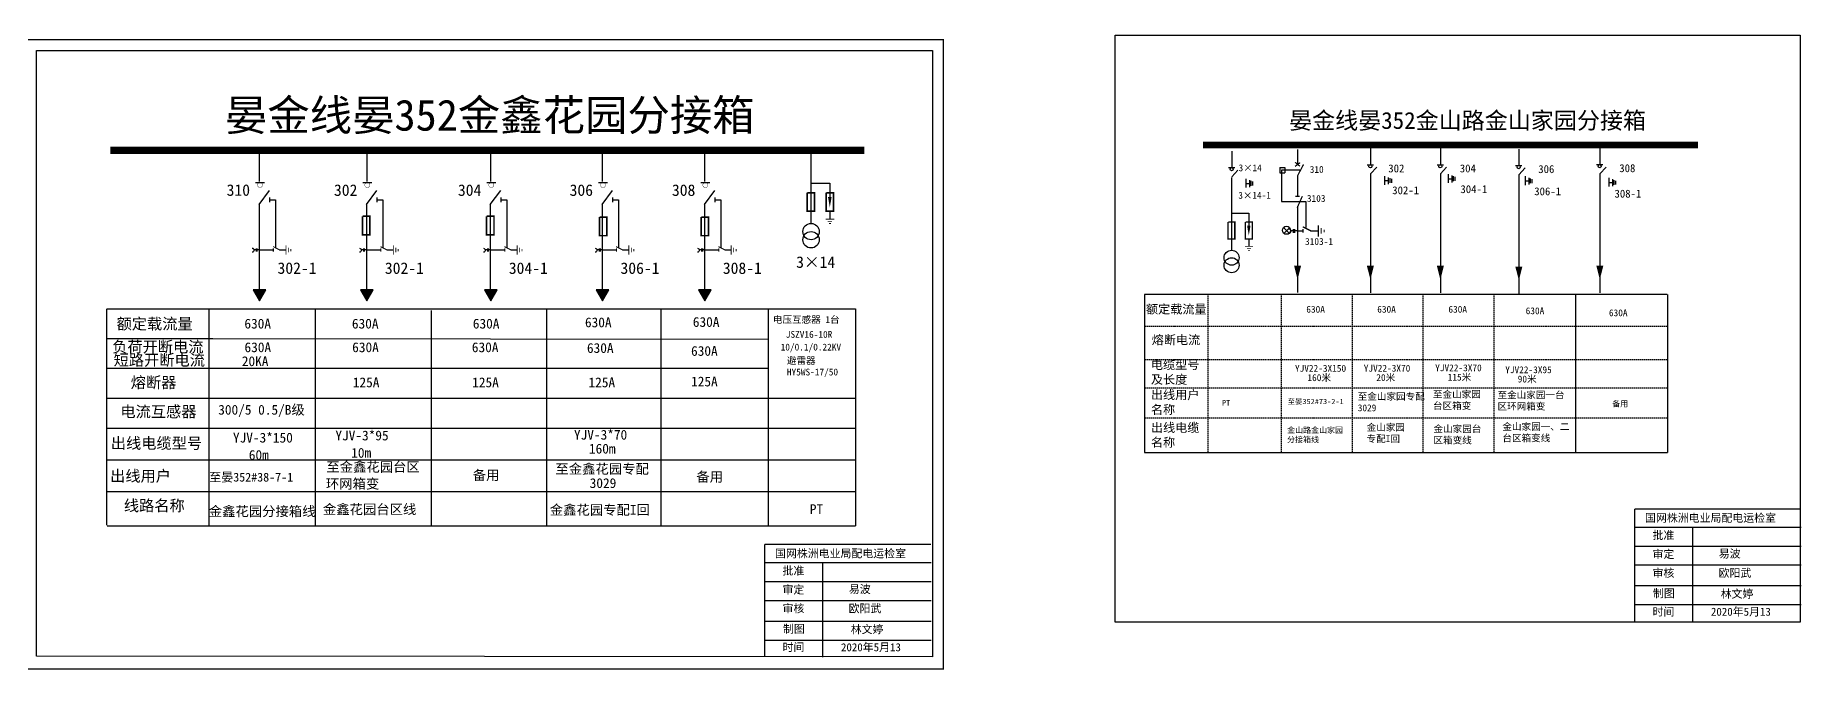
# Model space of a CAD drawing. Extents: x 660 to 1125, y -528 to -319.
# Drawn here: x 815.4 to 1125.3, y -430.4 to -319 of the extents above; entities that cross this region are included whole.
import ezdxf

# ---------------------------------------------------------------- set-up
doc = ezdxf.new("R2010")
doc.units = 0
doc.header["$LTSCALE"] = 0.774411
doc.linetypes.add('DASHED', pattern=[0.45, 0.3, -0.15])
doc.layers.get('0').update_dxf_attribs({"linetype": 'CONTINUOUS'})
for name, color, linetype in [('1', 7, 'CONTINUOUS'), ('2', 7, 'CONTINUOUS'), ('F11', 7, 'CONTINUOUS'), ('Layer2', 1, 'CONTINUOUS')]:
    doc.layers.add(name, color=color, linetype=linetype)
doc.layers.add('MiniCADLayer', color=7, linetype='CONTINUOUS', lineweight=20)
doc.styles.add('HZ', font='')
doc.styles.add('hztxt_txtstyle_0.00_0_0', font='', dxfattribs={"bigfont": 'hztxt.shx'})
doc.styles.add('hztxt_txtstyle_0.79_0_0', font='', dxfattribs={"height": 0.786403, "bigfont": 'hztxt.shx'})
doc.styles.add('KaiTi_GB2312_txtstyle_1.40_0_0', font='', dxfattribs={"height": 1.404432})
doc.styles.add('SimSun_txtstyle_2.00_0_0', font='', dxfattribs={"height": 2})
doc.styles.get("Standard").update_dxf_attribs({"font": '', "height": 2.5})
doc.styles.add('STYLE1', font='txt.shx', dxfattribs={"height": 2.6})
doc.styles.add('字体', font='', dxfattribs={"height": 2.5})
doc.styles.get('HZ').set_extended_font_data('SimSun')
doc.styles.get('hztxt_txtstyle_0.00_0_0').set_extended_font_data('hztxt')
doc.styles.get('hztxt_txtstyle_0.79_0_0').set_extended_font_data('hztxt')
doc.styles.get('KaiTi_GB2312_txtstyle_1.40_0_0').set_extended_font_data('KaiTi_GB2312')
doc.styles.get('SimSun_txtstyle_2.00_0_0').set_extended_font_data('SimSun')
doc.styles.get('Standard').set_extended_font_data('SimSun')
doc.styles.get('字体').set_extended_font_data('KaiTi_GB2312')

# ---------------------------------------------------------------- blocks, each defined once
blk = doc.blocks.new('JD')
for points in [[(-2, 0.2), (-2, -0.2), (2, 0.2), (2, -0.2)], [(1, -1.2), (1, -0.8), (-1, -1.2), (-1, -0.8)], [(-0.5, -1.8), (-0.5, -2.2), (0.5, -1.8), (0.5, -2.2)]]:
    blk.add_trace(points)

msp = doc.modelspace()

# ---------------------------------------------------------------- hatches: boundary and pattern name
for points in [[(854.69, -365.63), (855.8, -363.71), (853.59, -363.71)], [(873.53, -365.63), (874.64, -363.71), (872.43, -363.71)], [(895.29, -365.63), (896.4, -363.71), (894.18, -363.71)], [(914.89, -365.63), (916, -363.71), (913.78, -363.71)], [(932.85, -365.63), (933.96, -363.71), (931.74, -363.71)]]:
    msp.add_hatch(color=7).paths.add_polyline_path(points)

# ---------------------------------------------------------------- linework, layer by layer
at = {"color": 7}
for p, q in [((854.73, -344.68, -0.07), (854.73, -339.2, -0.07)), ((873.57, -344.69), (873.57, -339.21)), ((895.32, -344.69), (895.32, -339.21)), ((914.92, -344.69), (914.92, -339.21)), ((932.88, -344.69), (932.88, -339.21))]:
    msp.add_line(p, q, dxfattribs=at)
for p, q in [((951.47, -339.21), (951.47, -352.11)), ((1036.85, -339.06), (1036.85, -341.71)), ((1025.27, -344), (1025.27, -356.8)), ((1033.78, -342.22), (1033.78, -343.17)), ((1033.78, -342.22), (1034.64, -342.22)), ((1033.78, -343.17), (1034.64, -343.17)), ((1037.29, -342.72), (1034.06, -342.72)), ((1034.06, -342.72), (1034.06, -348.21)), ((1034.64, -342.22), (1034.64, -343.17)), ((1036.85, -343.68), (1036.85, -347.25)), ((853.99, -344.86, -0.07), (855.6, -344.86, -0.07)), ((872.83, -344.87), (874.44, -344.87)), ((894.59, -344.87), (896.19, -344.87)), ((914.19, -344.87), (915.79, -344.87)), ((932.15, -344.87), (933.75, -344.87)), ((951.46, -345), (954.79, -345)), ((954.79, -345), (954.79, -347.43)), ((856.44, -347.5, -0.07), (856.44, -348.33, -0.07)), ((856.45, -347.92, -0.07), (857.52, -347.92, -0.07)), ((857.52, -347.92, -0.07), (857.52, -356.33, -0.07)), ((875.27, -347.51), (875.27, -348.34)), ((875.29, -347.93), (876.36, -347.93)), ((876.36, -347.93), (876.36, -356.33)), ((897.03, -347.51), (897.03, -348.34)), ((897.05, -347.93), (898.11, -347.93)), ((898.11, -347.93), (898.11, -356.33)), ((916.63, -347.51), (916.63, -348.34)), ((916.65, -347.93), (917.71, -347.93)), ((917.71, -347.93), (917.71, -356.33)), ((934.59, -347.51), (934.59, -348.34)), ((934.61, -347.93), (935.67, -347.93)), ((935.67, -347.93), (935.67, -356.33)), ((954.79, -349.99), (954.79, -351.25)), ((1025.26, -350.27), (1028.32, -350.27)), ((1028.32, -350.27), (1028.32, -352.51)), ((1034.06, -348.21), (1038.32, -348.21)), ((1036.85, -349.03), (1036.85, -359.57)), ((1038.32, -348.21), (1038.32, -352.74)), ((1036.85, -353.36), (1037.85, -353.36)), ((1039.15, -353.33), (1040.51, -353.33)), ((1028.32, -354.85), (1028.32, -356.01)), ((854.69, -356.71, -0.07), (857.13, -356.71, -0.07)), ((858.21, -356.68, -0.07), (859.33, -356.68, -0.07)), ((873.53, -356.71), (875.97, -356.71)), ((877.05, -356.69), (878.17, -356.69)), ((895.29, -356.71), (897.73, -356.71)), ((898.8, -356.69), (899.92, -356.69)), ((914.89, -356.71), (917.33, -356.71)), ((918.4, -356.69), (919.53, -356.69)), ((932.85, -356.71), (935.29, -356.71)), ((936.36, -356.69), (937.49, -356.69)), ((1036.86, -360.99), (1036.86, -364.2)), ((827.88, -367.05), (827.88, -405.01)), ((845.8, -367.05), (845.8, -405.14)), ((864.46, -367.05), (864.46, -405.14)), ((884.85, -367.34), (884.85, -405.14)), ((905.08, -367.17), (905.08, -405.14)), ((925.12, -367.17), (925.12, -405.14)), ((943.96, -367.03), (943.96, -405.14)), ((959.29, -367.03), (959.29, -405.14)), ((827.88, -388), (959.29, -388))]:
    msp.add_line(p, q)
at = {"color": 0}
for p, q in [((854.62, -348.74, -0.07), (854.62, -364.04, -0.07)), ((873.46, -348.75), (873.46, -364.05)), ((895.21, -348.75), (895.21, -364.05)), ((914.82, -348.75), (914.82, -364.05)), ((932.78, -348.75), (932.78, -364.05))]:
    msp.add_line(p, q, dxfattribs=at)
at = {"linetype": 'Continuous'}
for p, q in [((1035.38, -352.87), (1034.55, -353.76)), ((1034.55, -352.87), (1035.38, -353.76)), ((1027.41, -364.55), (1010.04, -364.55)), ((1010.04, -364.55), (1010.04, -392.25)), ((1101.75, -364.55), (1027.41, -364.55)), ((1085.68, -364.58), (1085.68, -392.31)), ((1101.84, -392.25), (1101.83, -364.55)), ((827.95, -367.03), (959.29, -367.03)), ((827.88, -372.27), (846.52, -372.27)), ((846.52, -372.27), (943.96, -372.35)), ((827.88, -377.49), (860.99, -377.49)), ((860.77, -377.49), (943.96, -377.49)), ((827.88, -382.71), (959.29, -382.71)), ((827.88, -393.56), (959.29, -393.56)), ((1010.04, -392.25), (1101.77, -392.25)), ((827.95, -399.11), (959.29, -399.11)), ((827.95, -405.14), (959.29, -405.14))]:
    msp.add_line(p, q, dxfattribs=at)
at = {"linetype": 'DASHED'}
for p, q in [((1021.13, -364.48), (1021.13, -392.25)), ((1033.98, -364.48), (1033.98, -392.25)), ((1046.46, -364.48), (1046.46, -392.25)), ((1058.86, -364.48), (1058.86, -392.25)), ((1071.35, -364.48), (1071.35, -392.25)), ((1010.14, -370.09), (1101.83, -370.08)), ((1010.14, -375.93), (1101.83, -375.93)), ((1010.14, -380.92), (1101.83, -380.92)), ((1010.14, -386.16), (1101.83, -386.16))]:
    msp.add_line(p, q, dxfattribs=at)
at = {"color": 7, "linetype": 'Continuous'}
for p, q in [((1096.03, -405.36), (1125.23, -405.36)), ((1106.17, -405.36), (1106.17, -421.96)), ((1096.03, -408.69), (1125.23, -408.69)), ((943.36, -411.59), (972.55, -411.59)), ((953.49, -411.59), (953.49, -428.19)), ((1096.03, -412.01), (1125.23, -412.01)), ((943.36, -414.92), (972.55, -414.92)), ((943.36, -418.25), (972.55, -418.25)), ((1096.03, -415.64), (1125.23, -415.64)), ((1096.03, -418.97), (1125.23, -418.97)), ((943.36, -421.88), (972.55, -421.88)), ((943.36, -425.2), (972.55, -425.2))]:
    msp.add_line(p, q, dxfattribs=at)
at = {"linetype": 'Continuous'}
msp.add_lwpolyline([(1004.87, -319.02), (1125.08, -319.02), (1125.08, -422.05), (1004.87, -422.05)], close=True, dxfattribs=at)
at = {"color": 7, "linetype": 'Continuous', "const_width": 0.234}
msp.add_lwpolyline([(813.7, -319.8), (974.73, -319.8), (974.73, -430.28), (813.7, -430.28)], close=True, dxfattribs=at)
at = {"color": 7, "linetype": 'Continuous'}
msp.add_lwpolyline([(815.59, -321.69), (972.83, -321.69), (972.83, -428.16), (815.59, -428.02)], close=True, dxfattribs=at)
for points, const_width in [([(1020.29, -338.29), (1107.13, -338.29)], 1.2), ([(828.54, -339.21), (960.83, -339.21)], 1.29), ([(1036.44, -342.04), (1037.32, -341.38)], 0.216), ([(1036.45, -341.32), (1037.3, -342.02)], 0.216), ([(1036.85, -343.73), (1037.93, -341.69)], 0.216), ([(872.83, -344.87), (874.44, -344.87)], 0.136), ([(894.59, -344.87), (896.19, -344.87)], 0.136), ([(914.19, -344.87), (915.79, -344.87)], 0.136), ([(932.15, -344.87), (933.75, -344.87)], 0.136), ([(950.81, -346.66), (950.81, -349.91), (952.11, -349.91), (952.11, -346.66), (950.85, -346.66)], 0.274), ([(954.14, -346.66), (954.14, -349.91), (955.44, -349.91), (955.44, -346.66), (954.18, -346.66)], 0.274), ([(1036.81, -349.3), (1037.72, -347.26)], 0.216), ([(1036.47, -347.31), (1037.27, -347.31)], 0.216), ([(872.77, -350.79), (872.77, -354.04), (874.07, -354.04), (874.07, -350.79), (872.81, -350.79)], 0.274), ([(894.55, -350.79), (894.55, -354.04), (895.85, -354.04), (895.85, -350.79), (894.59, -350.79)], 0.274), ([(914.36, -350.94), (914.36, -354.19), (915.66, -354.19), (915.66, -350.94), (914.4, -350.94)], 0.274), ([(932.21, -350.94), (932.21, -354.19), (933.51, -354.19), (933.51, -350.94), (932.25, -350.94)], 0.274), ([(1024.66, -351.8), (1024.66, -354.78), (1025.86, -354.78), (1025.86, -351.8), (1024.7, -351.8)], 0.252), ([(1027.72, -351.8), (1027.72, -354.78), (1028.92, -354.78), (1028.92, -351.8), (1027.76, -351.8)], 0.252), ([(1037.79, -352.64), (1039.23, -353.36)], 0.216), ([(1037.85, -353.03), (1037.85, -353.69)], 0.216), ([(875.93, -356.12), (877.12, -356.71)], 0.179), ([(875.97, -356.44), (875.97, -356.99)], 0.179), ([(897.68, -356.12), (898.87, -356.71)], 0.179), ([(897.73, -356.44), (897.73, -356.99)], 0.179), ([(917.28, -356.12), (918.47, -356.71)], 0.179), ([(917.33, -356.44), (917.33, -356.99)], 0.179), ([(935.24, -356.12), (936.43, -356.71)], 0.179), ([(935.29, -356.44), (935.29, -356.99)], 0.179)]:
    msp.add_lwpolyline(points, dxfattribs=dict(const_width=const_width))
at = {"elevation": -0.07}
for points, const_width in [([(853.99, -344.86), (855.6, -344.86)], 0.136), ([(857.09, -356.11), (858.28, -356.71)], 0.179), ([(857.13, -356.43), (857.13, -356.98)], 0.179)]:
    msp.add_lwpolyline(points, dxfattribs=dict(at, const_width=const_width))
at = {"const_width": 0.0681, "elevation": -0.07}
msp.add_lwpolyline([(854.35, -345.31, 1), (855.23, -345.31, 1)], format="xyb", close=True, dxfattribs=at)
at = {"const_width": 0.0681}
for points in [[(873.18, -345.31, 1), (874.07, -345.31, 1)], [(894.94, -345.31, 1), (895.82, -345.31, 1)], [(914.54, -345.31, 1), (915.43, -345.31, 1)], [(932.5, -345.31, 1), (933.39, -345.31, 1)]]:
    msp.add_lwpolyline(points, format="xyb", close=True, dxfattribs=at)
for points, format in [([(954.79, -347.39, 0.64, 0, 0), (954.79, -349.22, 0, 0, 0)], "xyseb"), ([(1028.32, -352.47, 0.588, 0, 0), (1028.32, -354.15, 0, 0, 0)], "xyseb"), ([(1035.28, -352.98, -0.877934), (1035.3, -353.86)], "xyb"), ([(872.24, -356.4, -0.877934), (872.25, -357.12)], "xyb"), ([(893.99, -356.4, -0.877934), (894, -357.12)], "xyb"), ([(913.59, -356.4, -0.877934), (913.61, -357.12)], "xyb"), ([(931.55, -356.4, -0.877934), (931.57, -357.12)], "xyb"), ([(1036.88, -359.49, 1.23, 0, 0), (1036.88, -361.93, 0, 0, 0)], "xyseb"), ([(1049.66, -359.49, 1.23, 0, 0), (1049.66, -361.93, 0, 0, 0)], "xyseb"), ([(1061.94, -359.49, 1.23, 0, 0), (1061.94, -361.93, 0, 0, 0)], "xyseb"), ([(1075.71, -359.62, 1.23, 0, 0), (1075.71, -362.06, 0, 0, 0)], "xyseb"), ([(1089.92, -359.46, 1.23, 0, 0), (1089.92, -361.9, 0, 0, 0)], "xyseb")]:
    msp.add_lwpolyline(points, format=format)
for points in [[(1036.13, -353.35), (1035.67, -353.35)], [(1036.13, -353.05), (1036.13, -353.7)], [(1036.33, -353.05), (1036.33, -353.7)], [(1036.85, -353.35), (1036.33, -353.35)], [(872.93, -356.45), (872.93, -357)], [(873.1, -356.45), (873.1, -357)], [(894.69, -356.45), (894.69, -357)], [(894.85, -356.45), (894.85, -357)], [(914.29, -356.45), (914.29, -357)], [(914.46, -356.45), (914.46, -357)], [(932.25, -356.45), (932.25, -357)], [(932.42, -356.45), (932.42, -357)], [(872.93, -356.7), (872.56, -356.7)], [(873.53, -356.7), (873.1, -356.7)], [(894.69, -356.7), (894.31, -356.7)], [(895.29, -356.7), (894.85, -356.7)], [(914.29, -356.7), (913.91, -356.7)], [(914.89, -356.7), (914.46, -356.7)], [(932.25, -356.7), (931.87, -356.7)], [(932.85, -356.7), (932.42, -356.7)]]:
    msp.add_lwpolyline(points)
at = {"elevation": -0.07}
msp.add_lwpolyline([(853.4, -356.39, -0.877934), (853.41, -357.12)], format="xyb", dxfattribs=at)
for points in [[(854.09, -356.45), (854.09, -356.99)], [(854.26, -356.45), (854.26, -356.99)], [(854.09, -356.7), (853.72, -356.7)], [(854.69, -356.7), (854.26, -356.7)]]:
    msp.add_lwpolyline(points, dxfattribs=at)
at = {"color": 7, "elevation": -0.07}
msp.add_lwpolyline([(854.69, -365.63), (855.8, -363.71), (853.59, -363.71)], close=True, dxfattribs=at)
at = {"color": 7}
for points in [[(873.53, -365.63), (874.64, -363.71), (872.43, -363.71)], [(895.29, -365.63), (896.4, -363.71), (894.18, -363.71)], [(914.89, -365.63), (916, -363.71), (913.78, -363.71)], [(932.85, -365.63), (933.96, -363.71), (931.74, -363.71)]]:
    msp.add_lwpolyline(points, close=True, dxfattribs=at)
at = {"color": 7, "linetype": 'Continuous', "const_width": 0.234}
for points in [[(1096.03, -402.18), (1096.01, -421.9)], [(1096.03, -402.18), (1125.23, -402.18)], [(943.36, -408.41), (943.34, -428.14)], [(943.36, -408.41), (972.55, -408.41)]]:
    msp.add_lwpolyline(points, dxfattribs=at)
for centre, radius in [((951.5, -353.48), 1.44), ((951.5, -354.92), 1.44), ((1025.3, -358.07), 1.32), ((1025.3, -359.39), 1.32)]:
    msp.add_circle(centre, radius)
at = {"linetype": 'Continuous'}
msp.add_circle((1034.94, -353.25), 0.712, dxfattribs=at)
at = {"layer": '1'}
for points in [[(1035.28, -352.97, -0.877934), (1035.3, -353.84)], [(872.24, -356.39, -0.877934), (872.25, -357.11)], [(893.99, -356.39, -0.877934), (894, -357.11)], [(913.59, -356.39, -0.877934), (913.61, -357.11)], [(931.55, -356.39, -0.877934), (931.56, -357.11)]]:
    msp.add_lwpolyline(points, format="xyb", dxfattribs=at)
at = {"layer": '1', "elevation": -0.07}
msp.add_lwpolyline([(853.4, -356.38, -0.877934), (853.41, -357.11)], format="xyb", dxfattribs=at)
at = {"layer": '2'}
for p, q in [((854.62, -348.74, -0.07), (856.47, -346.28, -0.07)), ((873.46, -348.75), (875.3, -346.29)), ((895.21, -348.75), (897.06, -346.29)), ((914.82, -348.75), (916.66, -346.29)), ((932.78, -348.75), (934.62, -346.29))]:
    msp.add_line(p, q, dxfattribs=at)
at = {"layer": 'F11', "lineweight": -3}
for p, q in [((1025.32, -339.37), (1025.32, -342.22)), ((1049.68, -338.87), (1049.68, -341.73)), ((1061.94, -338.87), (1061.94, -341.73)), ((1075.71, -339), (1075.71, -341.85)), ((1089.92, -338.84), (1089.92, -341.69)), ((1024.75, -342.25), (1025.86, -342.25)), ((1025.33, -343.87), (1026.41, -342.68)), ((1049.1, -341.75), (1050.22, -341.75)), ((1049.69, -343.37), (1050.77, -342.19)), ((1049.69, -343.37), (1049.69, -364.26)), ((1052.16, -343.73), (1052.16, -345.25)), ((1052.79, -343.97), (1052.79, -345.18)), ((1061.36, -341.75), (1062.47, -341.75)), ((1061.94, -343.37), (1063.02, -342.19)), ((1061.94, -343.37), (1061.94, -364.26)), ((1063.3, -343.4), (1063.3, -344.93)), ((1063.94, -343.64), (1063.94, -344.86)), ((1064.2, -343.77), (1064.2, -344.63)), ((1064.49, -343.88), (1064.49, -344.58)), ((1075.13, -341.88), (1076.25, -341.88)), ((1075.71, -343.5), (1076.8, -342.31)), ((1075.71, -343.5), (1075.71, -364.39)), ((1076.81, -343.78), (1076.81, -345.31)), ((1077.45, -344.02), (1077.45, -345.24)), ((1089.35, -341.72), (1090.46, -341.72)), ((1089.93, -343.34), (1091.01, -342.15)), ((1089.93, -343.34), (1089.93, -364.23)), ((1091.49, -344.06), (1091.49, -345.59)), ((1027.8, -344.22), (1027.8, -345.75)), ((1027.84, -345.02), (1028.43, -345.02)), ((1028.43, -344.46), (1028.43, -345.68)), ((1028.7, -344.59), (1028.7, -345.45)), ((1028.99, -344.7), (1028.99, -345.4)), ((1052.2, -344.52), (1052.79, -344.52)), ((1053.05, -344.1), (1053.05, -344.95)), ((1053.35, -344.21), (1053.35, -344.91)), ((1063.34, -344.2), (1063.93, -344.2)), ((1076.85, -344.58), (1077.44, -344.58)), ((1077.71, -344.15), (1077.71, -345.01)), ((1078, -344.27), (1078, -344.96)), ((1091.53, -344.86), (1092.12, -344.86)), ((1092.13, -344.3), (1092.13, -345.52)), ((1092.39, -344.43), (1092.39, -345.29)), ((1092.68, -344.55), (1092.68, -345.24))]:
    msp.add_line(p, q, dxfattribs=at)
for centre in [(1025.31, -342.53), (1049.66, -342.03), (1061.92, -342.03), (1075.69, -342.16), (1089.91, -342)]:
    msp.add_circle(centre, 0.276, dxfattribs=at)

# ---------------------------------------------------------------- block references
for p, xscale, yscale, zscale in [((954.81, -351.3), 0.383733797266018, 0.3837337972123578, 0.3837337972805843), ((1028.34, -356.06), 0.3527999999861891, 0.3527999999373606, 0.3527999999999999)]:
    msp.add_blockref('JD', p, dxfattribs=dict(xscale=xscale, yscale=yscale, zscale=zscale))
at = {"rotation": 90}
for p, xscale, yscale, zscale in [((1040.53, -353.37), 0.5039999999106044, 0.5039999999106044, 0.504), ((859.35, -356.72, -0.07), 0.4166252655452354, 0.4166252655452354, 0.4166252656189202), ((878.19, -356.72), 0.4166252655452354, 0.4166252655452354, 0.4166252656189202), ((899.94, -356.72), 0.4166252655452354, 0.4166252655452354, 0.4166252656189202), ((919.54, -356.72), 0.4166252655452354, 0.4166252655452354, 0.4166252656189202), ((937.5, -356.72), 0.4166252655452354, 0.4166252655452354, 0.4166252656189202)]:
    msp.add_blockref('JD', p, dxfattribs=dict(at, xscale=xscale, yscale=yscale, zscale=zscale))

# ---------------------------------------------------------------- texts
at = {"color": 7, "style": 'HZ'}
msp.add_text('晏金线晏352金鑫花园分接箱', height=5.454, dxfattribs=at).set_placement((848.63, -335.76))
at = {"style": 'HZ'}
for s, height, p in [('晏金线晏352金山路金山家园分接箱', 2.964, (1035.38, -335.45)), ('额定载流量', 1.958, (829.62, -370.65)), ('负荷开断电流', 1.958, (828.85, -374.69)), ('短路开断电流', 1.958, (829.1, -377.01)), ('熔断器', 1.958, (832.1, -380.94)), ('电流互感器', 1.958, (830.29, -386.07)), ('出线电缆型号', 1.958, (828.61, -391.61)), ('出线用户', 1.958, (828.48, -397.37)), ('线路名称', 1.958, (830.9, -402.57))]:
    msp.add_text(s, height=height, dxfattribs=at).set_placement(p)
for s, height, p in [('3×14', 1.2, (1026.52, -342.88)), ('310', 1.2, (1039.01, -343.17)), ('3×14-1', 1.2, (1026.48, -347.72)), ('3103', 1.2, (1038.51, -348.26)), ('3103-1', 1.2, (1038.19, -355.82)), ('630A', 1.717, (852.05, -370.5)), ('630A', 1.717, (870.92, -370.5)), ('630A', 1.717, (892.14, -370.5)), ('630A', 1.717, (911.82, -370.28)), ('630A', 1.717, (930.75, -370.21)), ('电压互感器 1台', 1.2, (944.8, -369.53)), ('630A', 1.2, (1038.41, -367.72)), ('630A', 1.2, (1038.41, -367.72)), ('630A', 1.2, (1050.86, -367.72)), ('630A', 1.2, (1063.35, -367.72)), ('630A', 1.2, (1076.91, -367.99)), ('630A', 1.2, (1091.52, -368.34)), ('630A', 1.717, (852.07, -374.65)), ('630A', 1.717, (870.97, -374.65)), ('630A', 1.717, (891.97, -374.65)), ('630A', 1.717, (912.17, -374.78)), ('630A', 1.717, (930.44, -375.29)), ('20KA', 1.717, (851.6, -377.1)), ('YJV22-3X150', 1.2, (1036.42, -378.09)), ('YJV22-3X70', 1.2, (1048.5, -378.07)), ('YJV22-3X70', 1.2, (1061.03, -378)), ('YJV22-3X95', 1.2, (1073.32, -378.34)), ('125A', 1.717, (871.08, -380.81)), ('125A', 1.717, (892.03, -380.81)), ('125A', 1.717, (912.44, -380.81)), ('125A', 1.717, (930.44, -380.66)), ('160米', 1.2, (1038.61, -379.73)), ('20米', 1.2, (1050.7, -379.71)), ('115米', 1.2, (1063.22, -379.64)), ('90米', 1.2, (1075.51, -379.97)), ('300/5 0.5/B级', 1.7165, (847.46, -385.62)), ('至晏352#73-2-1', 0.9269, (1035.13, -383.77)), ('YJV-3*150', 1.717, (850.04, -390.52)), ('YJV-3*95', 1.717, (868.02, -390.14)), ('YJV-3*70', 1.717, (909.89, -390.01)), ('60m', 1.717, (852.83, -393.56)), ('至金鑫花园台区', 1.717, (866.44, -395.65)), ('10m', 1.717, (870.8, -393.18)), ('160m', 1.717, (912.52, -392.45)), ('至晏352#38-7-1', 1.5449, (845.88, -397.37)), ('环网箱变', 1.717, (866.36, -398.61)), ('备用', 1.717, (892.13, -397.1)), ('至金鑫花园专配', 1.717, (906.63, -396)), ('备用', 1.717, (931.37, -397.39)), ('3029', 1.717, (912.65, -398.5)), ('金鑫花园分接箱线', 1.717, (845.8, -403.44)), ('金鑫花园台区线', 1.717, (865.83, -403.09)), ('金鑫花园专配I回', 1.717, (905.64, -403.2)), ('PT', 1.717, (951.28, -403.08))]:
    msp.add_text(s, height=height).set_placement(p)
at = {"color": 7}
msp.add_text('310', height=2.015, dxfattribs=at).set_placement((848.93, -347.2, -0.07))
at = {"color": 0}
for s, p in [('302', (867.77, -347.21)), ('304', (889.52, -347.21)), ('306', (909.12, -347.21)), ('308', (927.08, -347.21)), ('302-1', (857.86, -360.9, -0.07)), ('302-1', (876.7, -360.91)), ('304-1', (898.45, -360.91)), ('306-1', (918.05, -360.91)), ('308-1', (936.01, -360.91)), ('3×14', (948.88, -359.85))]:
    msp.add_text(s, height=2.015, dxfattribs=at).set_placement(p)
at = {"linetype": 'DASHED', "attachment_point": 1, "style": 'STYLE1'}
for s, insert, char_height, width in [('{\\f\uffbfﾬￌﾣﾤ_GB2312|b0|i0|c134|p49;额定载流量}', (1010.28, -366.32), 1.56, 17.242), ('{\\f\uffbfﾬￌﾣﾤ_GB2312|b0|i0|c134|p49;熔断电流}', (1011.28, -371.71), 1.56, 17.242), ('{\\f\uffbfﾬￌﾣﾤ_GB2312|b0|i0|c134|p49;电缆型号及长度}', (1011.14, -376.06), 1.56, 8.6994), ('{\\f\uffbfﾬￌﾣﾤ_GB2312|b0|i0|c134|p49;出线用户名称}', (1011.14, -381.35), 1.56, 8.6994), ('{\\fSimSun|b0|i0|c134|p2;PT}', (1023.62, -383.03), 1.0013, 12.5964), ('{\\f\uffbfﾬￌﾣﾤ_GB2312|b0|i0|c134|p49;备用}', (1092.1, -383.21), 1.0013, 13.818), ('{\\f\uffbfﾬￌﾣﾤ_GB2312|b0|i0|c134|p49;出线电缆名称}', (1011.14, -387.11), 1.56, 8.6994), ('{\\fSimSun|b0|i0|c134|p2;金山路金山家园分接箱线}', (1035.04, -387.83), 1.0013, 10.9374)]:
    msp.add_mtext(s, dxfattribs=dict(at, insert=insert, char_height=char_height, width=width))
at = {"color": 7, "char_height": 1.2, "width": 8.6266, "attachment_point": 1, "style": 'hztxt_txtstyle_0.00_0_0'}
for s, insert in [('{\\fSimSun|b0|i0|c134|p2;至金山家园台区箱变}', (1060.64, -381.45)), ('{\\fSimSun|b0|i0|c134|p2;金山家园台区箱变线}', (1060.73, -387.51))]:
    msp.add_mtext(s, dxfattribs=dict(at, insert=insert))
at = {"linetype": 'Continuous', "char_height": 1.2, "width": 12.2498, "attachment_point": 1, "style": 'hztxt_txtstyle_0.00_0_0'}
for s, insert in [('{\\fSimSun|b0|i0|c134|p2;至金山家园一台区环网箱变}', (1071.97, -381.56)), ('{\\fSimSun|b0|i0|c134|p2;金山家园一、二台区箱变线}', (1072.83, -387.13))]:
    msp.add_mtext(s, dxfattribs=dict(at, insert=insert))
at = {"color": 7, "linetype": 'Continuous', "attachment_point": 1}
for s, insert, char_height, width, style in [('国网株洲电业局配电运检室', (1097.85, -403.05), 1.4044, 26.1555, '字体'), ('{\\fKaiTi_GB2312|b0|i0|c134|p49;批准}', (1099.17, -406.09), 1.4044, 10.9834, '字体'), ('国网株洲电业局配电运检室', (945.17, -409.29), 1.4044, 26.1555, '字体'), ('易波', (1110.8, -409.32), 1.404, 10.9834, 'KaiTi_GB2312_txtstyle_1.40_0_0'), ('{\\fKaiTi_GB2312|b0|i0|c134|p49;批准}', (946.49, -412.32), 1.4044, 10.9834, '字体'), ('\\f\uffbfﾬￌﾣﾤ_GB2312|b0|i0|c134|p49;审定', (1099.17, -409.42), 1.4044, 10.9834, '字体'), ('易波', (958.13, -415.56), 1.404, 10.9834, 'KaiTi_GB2312_txtstyle_1.40_0_0'), ('\\f\uffbfﾬￌﾣﾤ_GB2312|b0|i0|c134|p49;审核', (1099.17, -412.73), 1.4044, 10.9834, '字体'), ('{\\fSimSun|b0|i0|c134|p2;欧阳武}', (1110.77, -412.71), 1.4044, 10.9834, '字体'), ('\\f\uffbfﾬￌﾣﾤ_GB2312|b0|i0|c134|p49;审定', (946.49, -415.65), 1.4044, 10.9834, '字体'), ('\\f\uffbfﾬￌﾣﾤ_GB2312|b0|i0|c134|p49;制图', (1099.24, -416.29), 1.4044, 10.9834, '字体'), ('林文婷', (1111.13, -416.38), 1.404, 10.9834, 'KaiTi_GB2312_txtstyle_1.40_0_0'), ('\\f\uffbfﾬￌﾣﾤ_GB2312|b0|i0|c134|p49;审核', (946.49, -418.96), 1.4044, 10.9834, '字体'), ('{\\fSimSun|b0|i0|c134|p2;欧阳武}', (958.09, -418.94), 1.4044, 10.9834, '字体'), ('\\f\uffbfﾬￌﾣﾤ_GB2312|b0|i0|c134|p49;时间', (1099.17, -419.52), 1.4044, 10.9834, '字体'), ('2020年5月13', (1109.42, -419.52), 1.404, 12.1668, 'KaiTi_GB2312_txtstyle_1.40_0_0'), ('\\f\uffbfﾬￌﾣﾤ_GB2312|b0|i0|c134|p49;制图', (946.57, -422.53), 1.4044, 10.9834, '字体'), ('林文婷', (958.46, -422.61), 1.404, 10.9834, 'KaiTi_GB2312_txtstyle_1.40_0_0'), ('\\f\uffbfﾬￌﾣﾤ_GB2312|b0|i0|c134|p49;时间', (946.49, -425.75), 1.4044, 10.9834, '字体'), ('2020年5月13', (956.75, -425.76), 1.404, 12.1668, 'KaiTi_GB2312_txtstyle_1.40_0_0')]:
    msp.add_mtext(s, dxfattribs=dict(at, insert=insert, char_height=char_height, width=width, style=style))
at = {"layer": 'F11', "lineweight": -3, "char_height": 1.3848, "width": 11.665, "attachment_point": 1}
for s, insert in [('\\pl2.30793;302', (1050.49, -341.7)), ('\\pl2.30793;304', (1063.04, -341.7)), ('\\pl2.30793;306', (1076.81, -341.82)), ('\\pl2.30793;308', (1091.03, -341.66)), ('\\pl2.30793;302-1', (1051.18, -345.54)), ('\\pl2.30793;304-1', (1063.15, -345.34)), ('\\pl2.30793;306-1', (1076.1, -345.72)), ('\\pl2.30793;308-1', (1090.19, -346.13))]:
    msp.add_mtext(s, dxfattribs=dict(at, insert=insert))
at = {"layer": 'Layer2', "color": 0, "linetype": 'Continuous', "char_height": 1.2, "attachment_point": 1, "style": 'hztxt_txtstyle_0.79_0_0'}
for s, insert, width in [('{\\fSimSun|b0|i0|c134|p2;至金山家园专配3029}', (1047.44, -381.82), 13.276), ('{\\fSimSun|b0|i0|c134|p2;金山家园专配I回}', (1048.99, -387.25), 7.7707)]:
    msp.add_mtext(s, dxfattribs=dict(at, insert=insert, width=width))
at = {"layer": 'MiniCADLayer', "color": 7, "ltscale": 2.520865, "char_height": 1.2, "attachment_point": 1, "style": 'SimSun_txtstyle_2.00_0_0'}
for s, insert in [('JSZV16-10R', (947.07, -370.93)), ('10/0.1/0.22KV', (946.16, -373.16)), ('避雷器^JHY5WS-17/50', (947.26, -375.54))]:
    msp.add_mtext(s, dxfattribs=dict(at, insert=insert))

doc.saveas('drawing.dxf')
